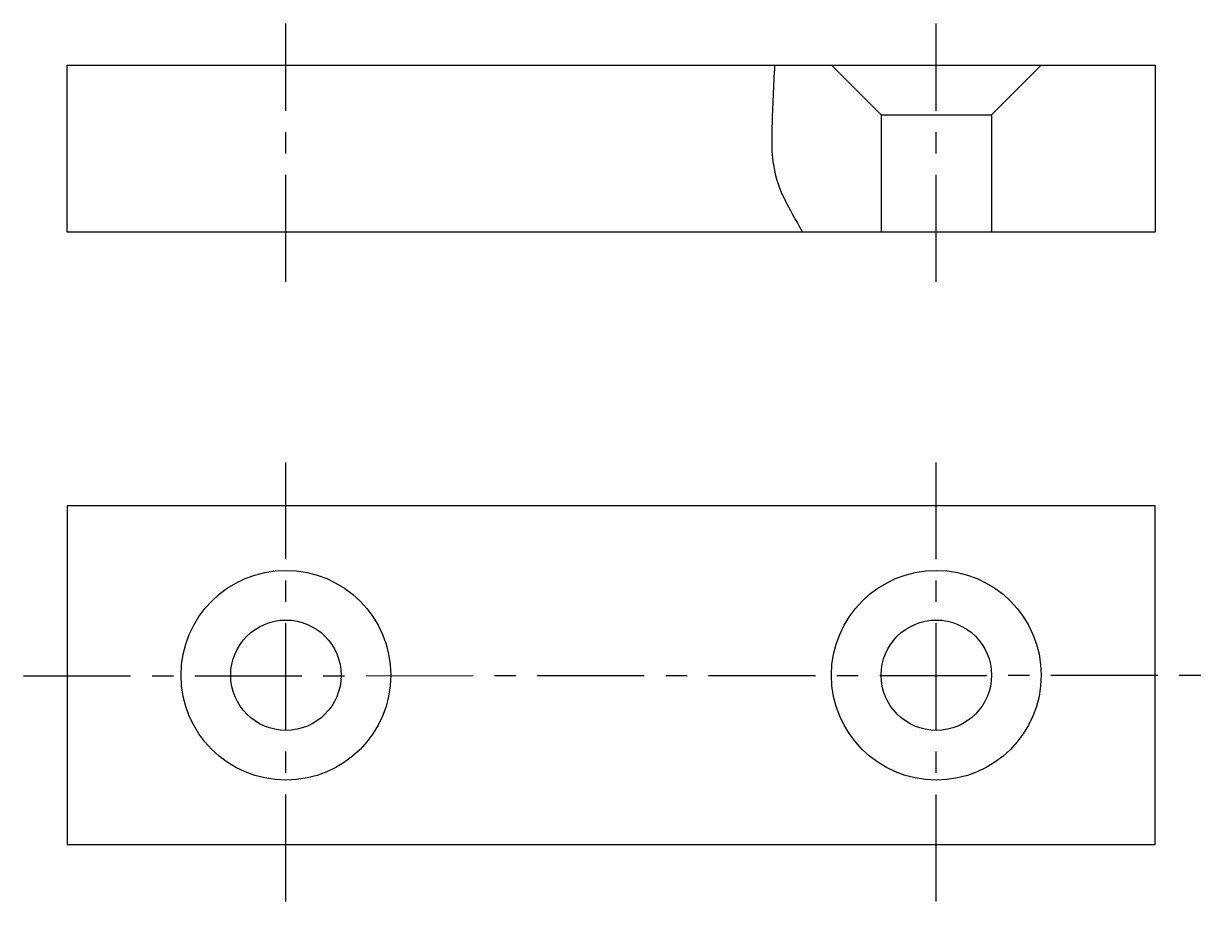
# Model space of a CAD drawing. Header units: millimetres. Extents: x 150 to 360, y 105 to 262.
import ezdxf

# ---------------------------------------------------------------- set-up
doc = ezdxf.new("R2010")
doc.units = ezdxf.units.MM
doc.header["$LTSCALE"] = 0.6
doc.linetypes.add('CENTER', pattern=[50.8, 31.75, -6.35, 6.35, -6.35])
doc.layers.add('点画线', color=1, linetype='CENTER')
doc.layers.add('细实线', color=5, linetype='Continuous')

msp = doc.modelspace()

# ---------------------------------------------------------------- linework, layer by layer
for p, q in [((157.44, 230.52), (157.44, 254.19)), ((157.44, 254.19), (351.13, 254.19)), ((302.35, 245.35), (293.51, 254.19)), ((322.01, 245.35), (330.85, 254.19)), ((351.13, 254.19), (351.13, 224.48)), ((302.35, 245.35), (322.01, 245.35)), ((302.35, 245.35), (302.35, 224.48)), ((322.01, 245.35), (322.01, 224.48)), ((157.44, 224.48), (157.44, 230.52)), ((351.13, 224.48), (157.44, 224.48)), ((157.44, 175.75), (157.44, 115.4)), ((351.13, 175.75), (157.44, 175.75)), ((351.13, 115.4), (351.13, 175.75)), ((157.44, 115.4), (351.13, 115.4))]:
    msp.add_line(p, q)
for centre, radius in [((196.39, 145.57), 18.67), ((312.18, 145.57), 18.67), ((196.39, 145.57), 9.83), ((312.18, 145.57), 9.83)]:
    msp.add_circle(centre, radius)
at = {"layer": '点画线'}
for p, q in [((196.39, 215.61), (196.39, 261.6)), ((312.18, 215.61), (312.18, 261.6)), ((196.39, 105.3), (196.39, 183.45)), ((312.18, 105.3), (312.18, 183.45)), ((149.7, 145.45), (360.07, 145.57))]:
    msp.add_line(p, q, dxfattribs=at)
at = {"layer": '细实线'}
msp.add_open_spline([(283.38, 254.19), (283.18, 250.52), (282.85, 243.53), (282.76, 233.94), (286.73, 227.35), (288.37, 224.48)], degree=3, knots=[9.102135, 9.102135, 9.102135, 9.102135, 20.08343, 30.165314, 38.620138, 38.620138, 38.620138, 38.620138], dxfattribs=at)

doc.saveas('drawing.dxf')
